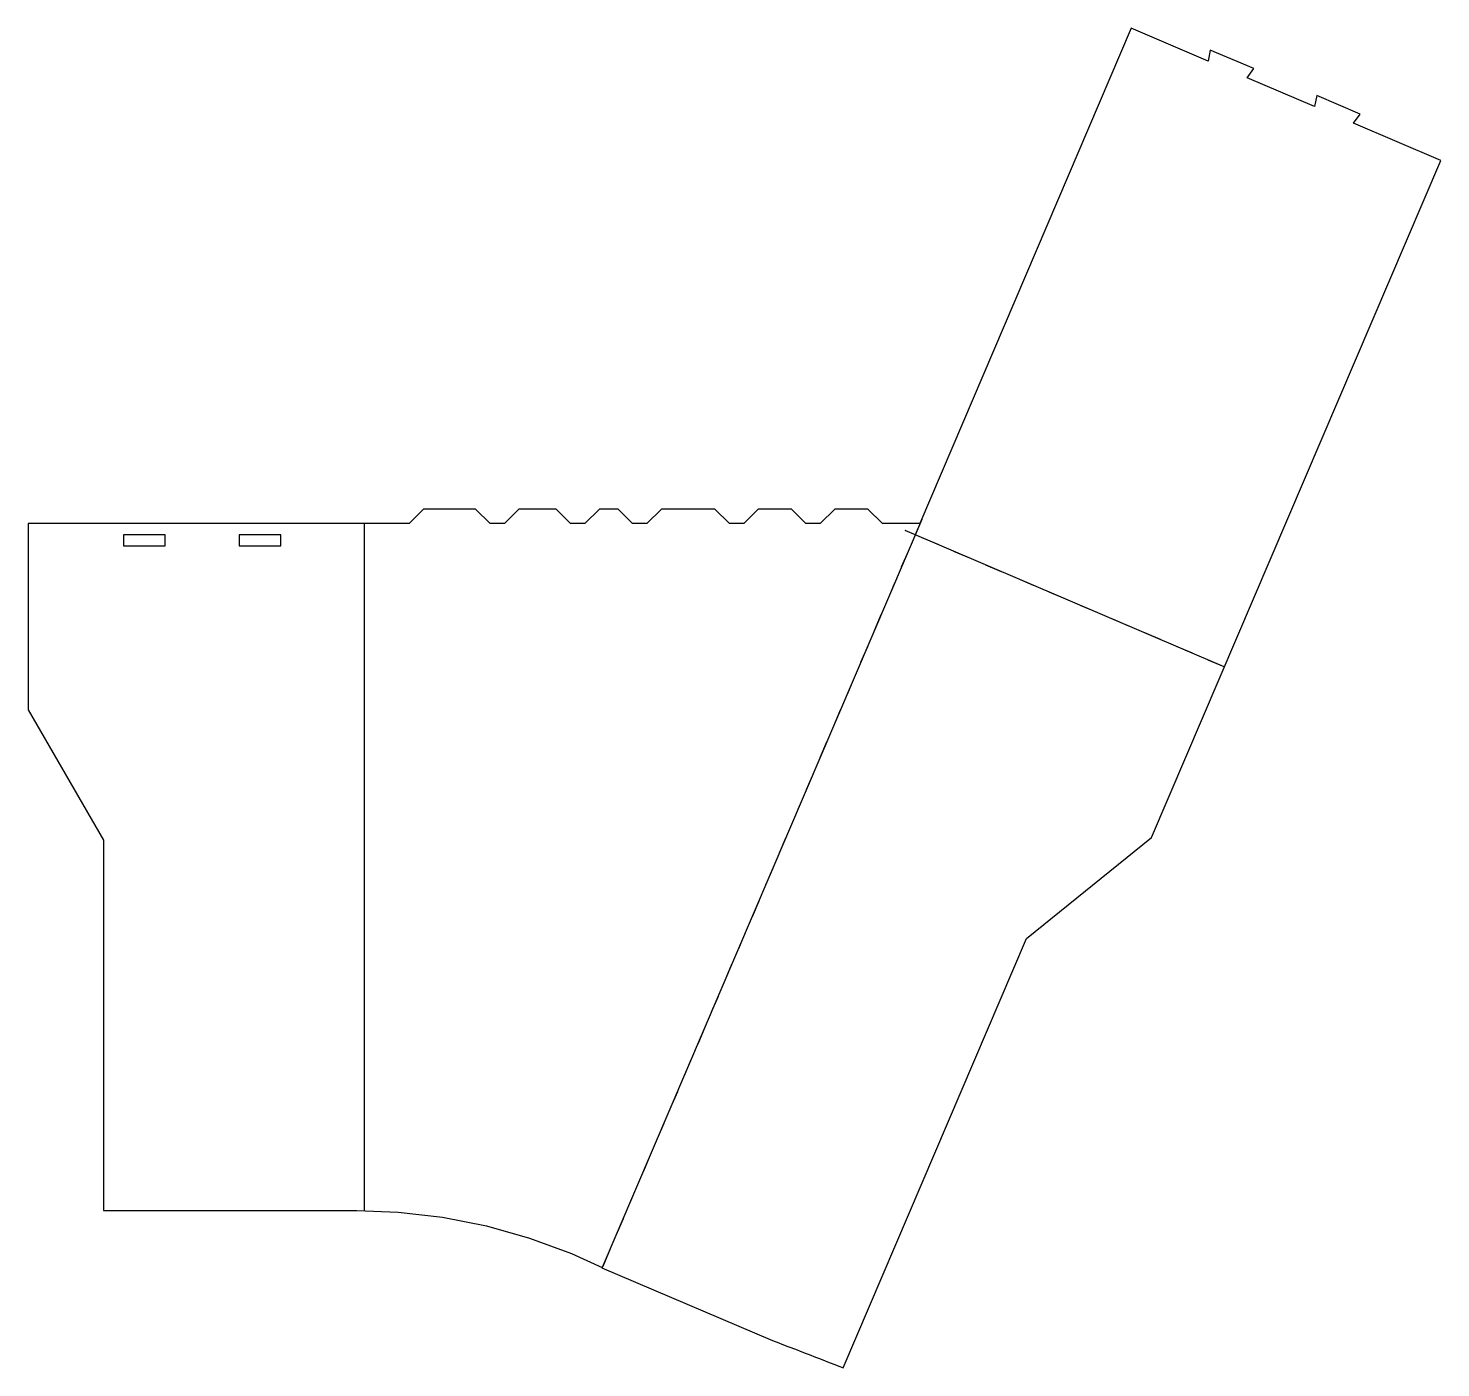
# Model space of a CAD drawing. Header units: metres. Extents: x 0 to 409, y 0 to 387.
import ezdxf

# ---------------------------------------------------------------- set-up
doc = ezdxf.new("R2010")
doc.units = ezdxf.units.M

msp = doc.modelspace()

# ---------------------------------------------------------------- linework, layer by layer
at = {"layer": 'CUT'}
for points in [[(-0.075, 190.29687), (21.74023, 152.51179), (21.74023, 45.45284), (94.93332, 45.45284), (94.93263, 45.41748), (106.95632, 44.94766), (119.80452, 43.43536), (132.49554, 40.92512), (144.95199, 37.43225), (157.0979, 32.97803), (165.90799, 28.94173), (165.87473, 28.86385), (215.24968, 7.78149), (217.01977, 7.10142), (217.90408, 6.76141), (219.67252, 6.08091), (220.55666, 5.74043), (222.32476, 5.05902), (223.20872, 4.7181), (224.97648, 4.0358), (225.86028, 3.69444), (227.62771, 3.01127), (228.51135, 2.66947), (230.27845, 1.98545), (231.16193, 1.64323), (232.92872, 0.95838), (234.69531, 0.27299), (235.64616, -0.09617), (288.68792, 124.12778), (324.88445, 153.34632), (408.53499, 349.25614), (383.33889, 360.01449), (385.23454, 362.65739), (372.64699, 368.03209), (372.0491, 364.83506), (352.56686, 373.15369), (354.46252, 375.79658), (341.87497, 381.17128), (341.27707, 377.97426), (319.00093, 387.48583), (257.79696, 244.14598), (247.02321, 244.14598), (242.82321, 248.34598), (233.22788, 248.34598), (229.02788, 244.14598), (224.89001, 244.14598), (220.69001, 248.34598), (211.09468, 248.34598), (206.89468, 244.14598), (202.75682, 244.14598), (198.55682, 248.34598), (183.09468, 248.34598), (178.89468, 244.14598), (174.75682, 244.14598), (170.55682, 248.34598), (165.1453, 248.34598), (160.9453, 244.14598), (156.80744, 244.14598), (152.60744, 248.34598), (141.8515, 248.34598), (137.6515, 244.14598), (133.51363, 244.14598), (129.31363, 248.34598), (114.29823, 248.34598), (110.09823, 244.14598), (-0.075, 244.14598), (-0.075, 190.29687)], [(27.43476, 237.69598), (39.48476, 237.69598), (39.48476, 240.92098), (27.43476, 240.92098), (27.43476, 237.69598)], [(60.89453, 237.69598), (72.94453, 237.69598), (72.94453, 240.92098), (60.89453, 240.92098), (60.89453, 237.69598)]]:
    msp.add_lwpolyline(points, close=True, dxfattribs=at)
at = {"layer": 'SCORE'}
for p, q in [((258.37885, 245.31776), (256.41542, 240.71939)), ((253.91968, 241.99381), (253.57085, 242.14276)), ((97.20429, 235.52784), (97.20429, 240.52784)), ((263.1164, 238.06695), (258.51804, 240.03038)), ((254.45198, 236.12103), (252.48855, 231.52267)), ((272.31313, 234.14009), (267.71476, 236.10352)), ((97.20429, 225.52784), (97.20429, 230.52784)), ((281.50985, 230.21323), (276.91149, 232.17666)), ((250.52512, 226.92431), (248.56169, 222.32595)), ((290.70658, 226.28636), (286.10821, 228.24979)), ((299.9033, 222.3595), (295.30494, 224.32293)), ((97.20429, 215.52784), (97.20429, 220.52784)), ((246.59826, 217.72758), (244.63483, 213.12922)), ((309.10003, 218.43264), (304.50166, 220.39607)), ((318.29675, 214.50577), (313.69839, 216.4692)), ((327.49348, 210.57891), (322.89511, 212.54234)), ((97.20429, 205.52784), (97.20429, 210.52784)), ((242.67139, 208.53086), (240.70796, 203.9325)), ((336.6902, 206.65205), (332.09184, 208.61548)), ((345.88693, 202.72518), (341.28856, 204.68861)), ((97.20429, 195.52784), (97.20429, 200.52784)), ((238.74453, 199.33413), (236.7811, 194.73577)), ((97.20429, 185.52784), (97.20429, 190.52784)), ((234.81767, 190.13741), (232.85424, 185.53905)), ((97.20429, 175.52784), (97.20429, 180.52784)), ((230.8908, 180.94068), (228.92737, 176.34232)), ((226.96394, 171.74396), (225.00051, 167.1456)), ((97.20429, 165.52784), (97.20429, 170.52784)), ((97.20429, 155.52784), (97.20429, 160.52784)), ((223.03708, 162.54723), (221.07365, 157.94887)), ((219.11022, 153.35051), (217.14678, 148.75215)), ((97.20429, 145.52784), (97.20429, 150.52784)), ((215.18335, 144.15379), (213.21992, 139.55542)), ((97.20429, 135.52784), (97.20429, 140.52784)), ((211.25649, 134.95706), (209.29306, 130.3587)), ((97.20429, 125.52784), (97.20429, 130.52784)), ((207.32963, 125.76034), (205.36619, 121.16197)), ((97.20429, 115.52784), (97.20429, 120.52784)), ((203.40276, 116.56361), (201.43933, 111.96525)), ((97.20429, 105.52784), (97.20429, 110.52784)), ((199.4759, 107.36689), (197.51247, 102.76852)), ((97.20429, 95.52784), (97.20429, 100.52784)), ((195.54904, 98.17016), (193.5856, 93.5718)), ((97.20429, 85.52784), (97.20429, 90.52784)), ((191.62217, 88.97344), (189.65874, 84.37507)), ((97.20429, 75.52784), (97.20429, 80.52784)), ((187.69531, 79.77671), (185.73188, 75.17835)), ((97.20429, 65.52784), (97.20429, 70.52784)), ((183.76845, 70.57999), (181.80502, 65.98162)), ((179.84158, 61.38326), (177.87815, 56.7849)), ((97.20429, 55.52784), (97.20429, 60.52784)), ((97.20429, 45.52784), (97.20429, 50.52784)), ((175.91472, 52.18654), (173.95129, 47.58818)), ((171.98786, 42.98981), (170.02443, 38.39145)), ((168.06099, 33.79309), (166.09756, 29.19473))]:
    msp.add_line(p, q, dxfattribs=at)
at = {"layer": 'SCORE2'}
for p, q in [((258.37885, 245.31776), (165.97316, 28.90338)), ((97.20429, 45.52784), (97.20429, 244.07098)), ((345.88693, 202.72518), (253.57085, 242.14276))]:
    msp.add_line(p, q, dxfattribs=at)

doc.saveas('drawing.dxf')
